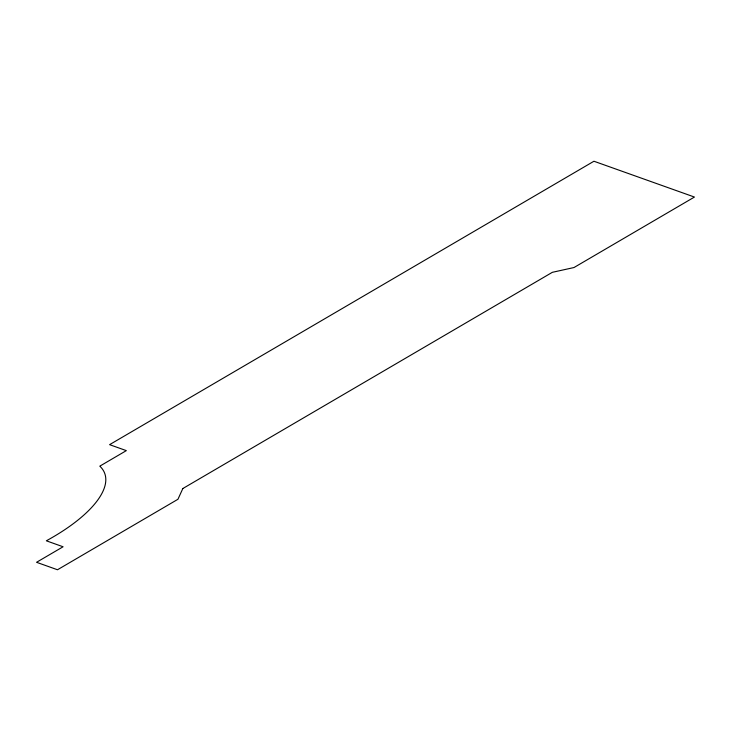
<?xml version="1.0" encoding="UTF-8"?>
<svg xmlns="http://www.w3.org/2000/svg" width="731" height="731" viewBox="0 0 731 731"><rect width="100%" height="100%" fill="white"/><g stroke="black" fill="none" stroke-linecap="round" stroke-linejoin="round"><path stroke-width="1.1" d="M182.841 488.527L177.944 499.273L57.493 569.76L36.55 562.294L63.094 546.77L46.336 540.803A119.455 45.331 -20.7 0 0 99.8 466.159L126.335 450.625L109.586 444.658L593.938 161.24L694.45 197.05L573.99 267.537L552.344 272.316L182.841 488.527"/></g></svg>
